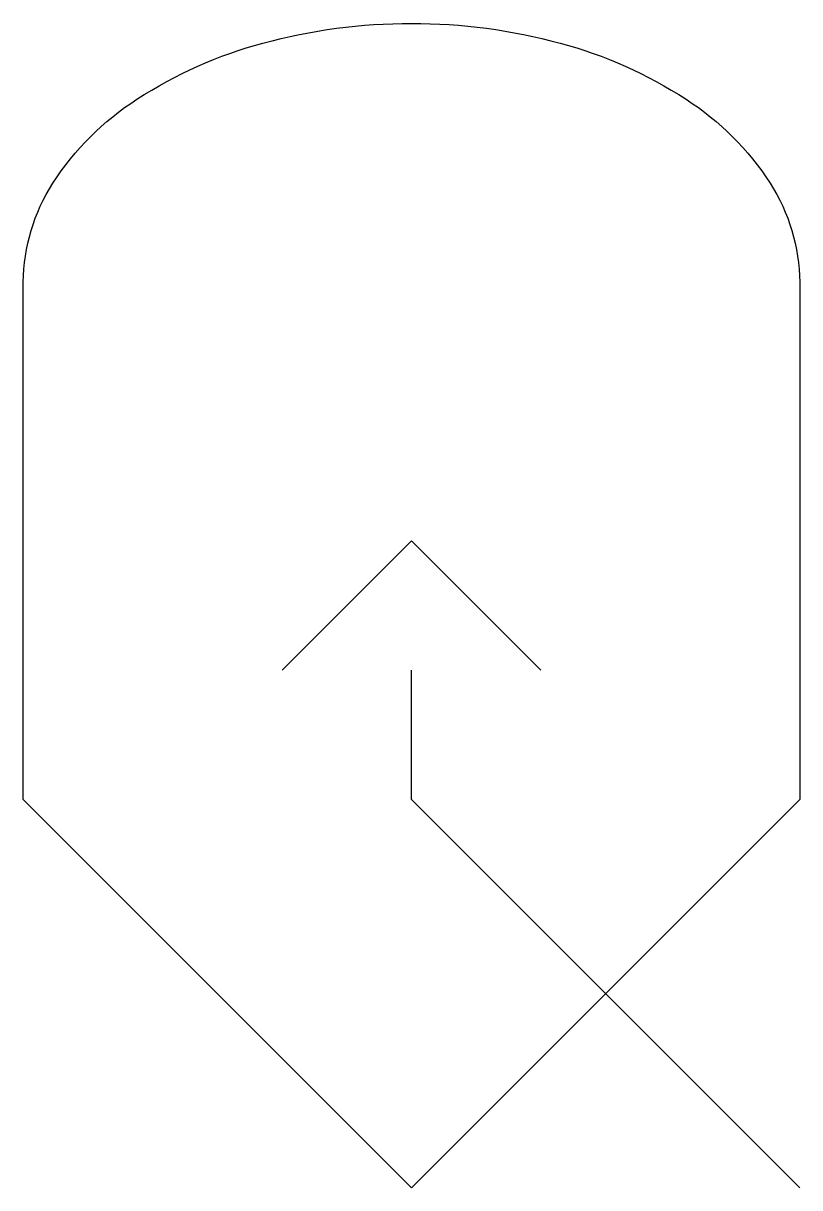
# Model space of a CAD drawing. Extents: x -9 to 9, y -13.5 to 13.5.
import ezdxf

# ---------------------------------------------------------------- set-up
doc = ezdxf.new("R2010")
doc.units = 0
doc.layers.add('SCD_DRAW', color=11, linetype='CONTINUOUS')

msp = doc.modelspace()

# ---------------------------------------------------------------- linework, layer by layer
at = {"layer": 'SCD_DRAW', "color": 7, "linetype": 'CONTINUOUS', "extrusion": (0, 0, -1)}
msp.add_lwpolyline([(-9, 7.499973), (-9, -4.500027), (0, -13.500027), (9, -4.500027), (9, 7.499973, 0.139889), (8.314916, 9.796074, 0.107118), (6.363961, 11.742614, 0.079812), (3.444151, 13.043251, 0.067459), (0, 13.499973, 0.067459), (-3.444151, 13.043251, 0.079812), (-6.363961, 11.742614, 0.107118), (-8.314916, 9.796074, 0.139889)], format="xyb", close=True, dxfattribs=at)
at = {"layer": 'SCD_DRAW', "color": 7, "linetype": 'CONTINUOUS'}
msp.add_lwpolyline([(3, -1.500027), (0, 1.499973), (-3, -1.500027)], dxfattribs=at)
at = {"layer": 'SCD_DRAW', "color": 7, "linetype": 'CONTINUOUS', "extrusion": (0, 0, -1)}
msp.add_lwpolyline([(-9, -13.500027), (0, -4.500027), (0, -1.500027)], dxfattribs=at)

doc.saveas('drawing.dxf')
